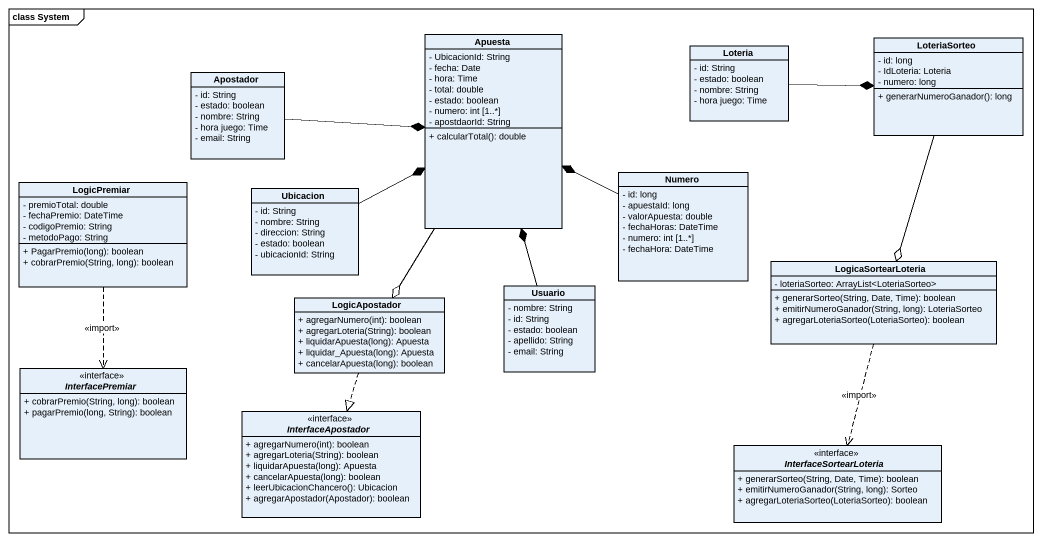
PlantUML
@startuml
mainframe class System
hide circle
hide empty members
skinparam classAttributeIconSize 0
class Apuesta {
  - UbicacionId: String
  - fecha: Date
  - hora: Time
  - total: double
  - estado: boolean
  - numero: int [1..*]
  - apostdaorId: String
  + calcularTotal(): double
}
class LoteriaSorteo {
  - id: long
  - IdLoteria: Loteria
  - numero: long
  + generarNumeroGanador(): long
}
class Apostador {
  - id: String
  - estado: boolean
  - nombre: String
  - hora juego: Time
  - email: String
}
class Loteria {
  - id: String
  - estado: boolean
  - nombre: String
  - hora juego: Time
}
class LogicPremiar {
  - premioTotal: double
  - fechaPremio: DateTime
  - codigoPremio: String
  - metodoPago: String
  + PagarPremio(long): boolean
  + cobrarPremio(String, long): boolean
}
class Ubicacion {
  - id: String
  - nombre: String
  - direccion: String
  - estado: boolean
  - ubicacionId: String
}
class Numero {
  - id: long
  - apuestaId: long
  - valorApuesta: double
  - fechaHoras: DateTime
  - numero: int [1..*]
  - fechaHora: DateTime
}
class LogicaSortearLoteria {
  - loteriaSorteo: ArrayList<LoteriaSorteo>
  + generarSorteo(String, Date, Time): boolean
  + emitirNumeroGanador(String, long): LoteriaSorteo
  + agregarLoteriaSorteo(LoteriaSorteo): boolean
}
class LogicApostador {
  + agregarNumero(int): boolean
  + agregarLoteria(String): boolean
  + liquidarApuesta(long): Apuesta
  + liquidar_Apuesta(long): Apuesta
  + cancelarApuesta(long): boolean
}
class Usuario {
  - nombre: String
  - id: String
  - estado: boolean
  - apellido: String
  - email: String
}
interface InterfacePremiar {
  + cobrarPremio(String, long): boolean
  + pagarPremio(long, String): boolean
}
interface InterfaceApostador {
  + agregarNumero(int): boolean
  + agregarLoteria(String): boolean
  + liquidarApuesta(long): Apuesta
  + cancelarApuesta(long): boolean
  + leerUbicacionChancero(): Ubicacion
  + agregarApostador(Apostador): boolean
}
interface InterfaceSortearLoteria {
  + generarSorteo(String, Date, Time): boolean
  + emitirNumeroGanador(String, long): Sorteo
  + agregarLoteriaSorteo(LoteriaSorteo): boolean
}
Apuesta --o LogicApostador
LoteriaSorteo --o LogicaSortearLoteria
Apostador -right-* Apuesta
Loteria -right-* LoteriaSorteo
LogicPremiar ..> InterfacePremiar : <<import>>
Ubicacion -right-* Apuesta
Numero -left-* Apuesta
LogicaSortearLoteria ..> InterfaceSortearLoteria : <<import>>
LogicApostador ..|> InterfaceApostador
Usuario -up-* Apuesta
@enduml
